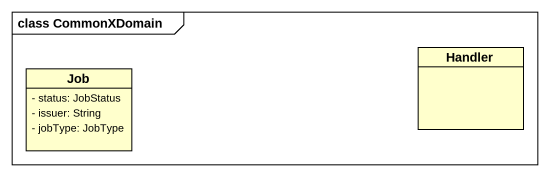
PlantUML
@startuml
mainframe class CommonXDomain
hide circle
hide empty members
skinparam classAttributeIconSize 0
class Job {
  - status: JobStatus
  - issuer: String
  - jobType: JobType
}
class Handler
@enduml
